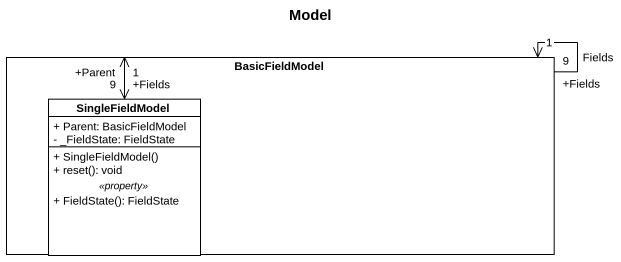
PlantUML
@startuml
title Model
hide circle
hide empty members
skinparam classAttributeIconSize 0
rectangle BasicFieldModel {
  class SingleFieldModel {
    + Parent: BasicFieldModel
    - _FieldState: FieldState
    --
    + SingleFieldModel()
    + reset(): void
    .. <<property>> ..
    + FieldState(): FieldState
  }
}
BasicFieldModel "+Fields\n9" --> "1" BasicFieldModel : Fields
SingleFieldModel "+Fields\n9" <-right-> "+Parent\n1" BasicFieldModel
@enduml
